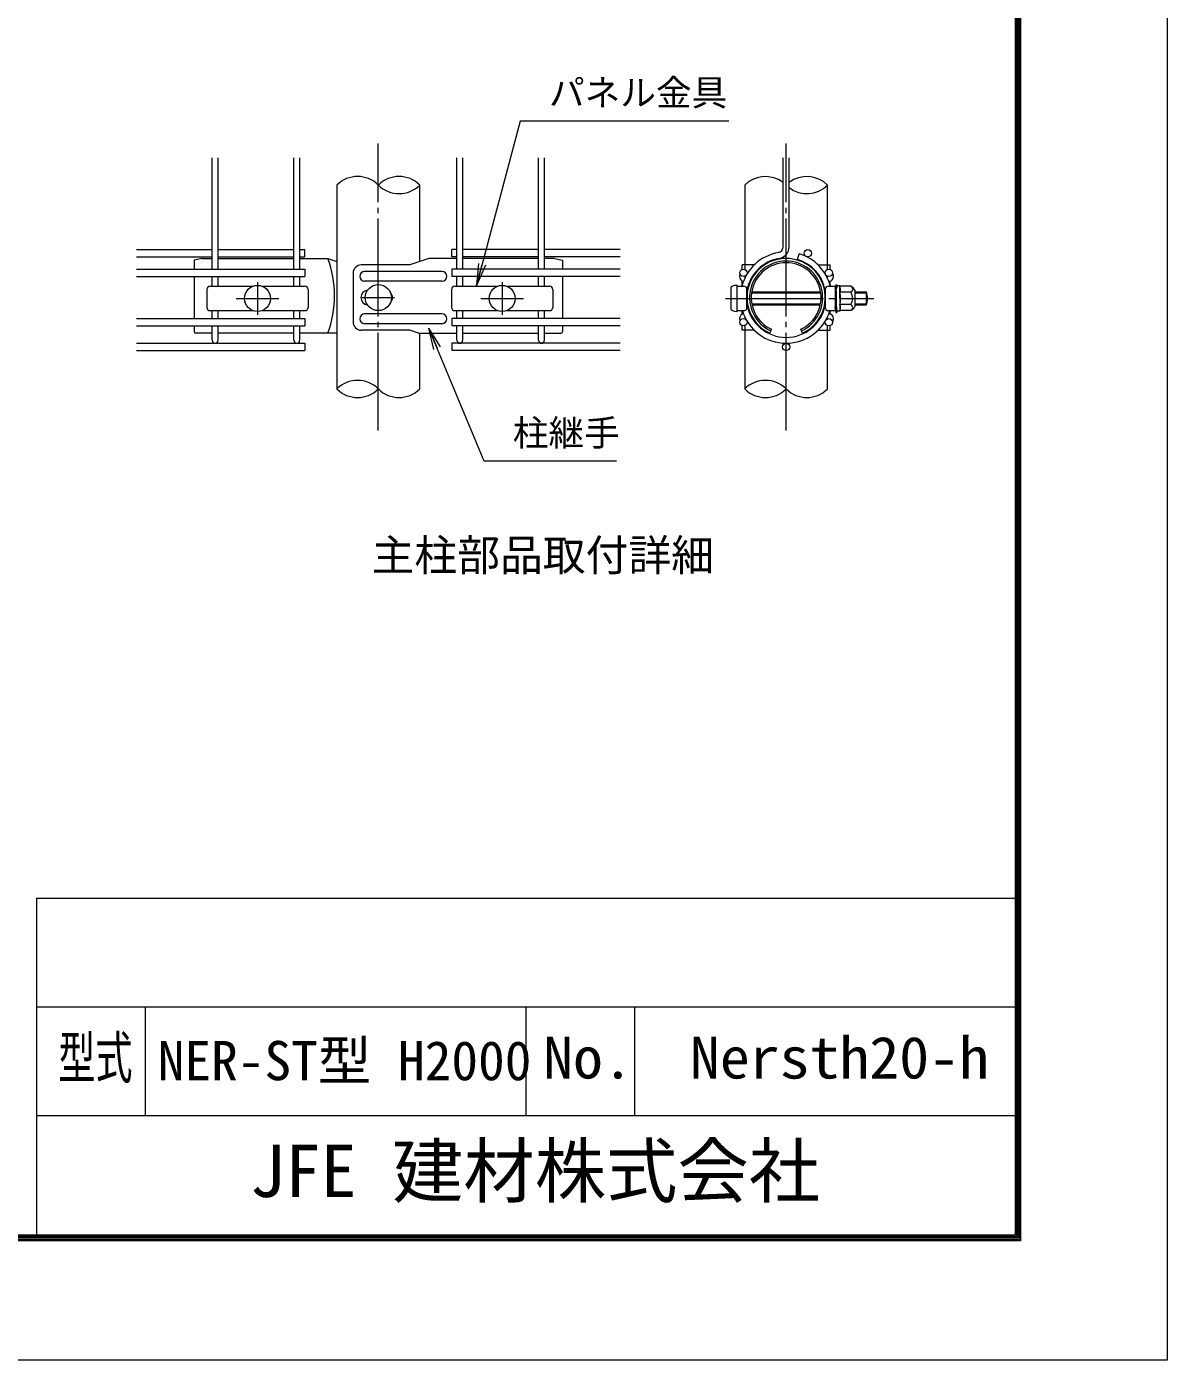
# Model space of a CAD drawing. Units: millimetres, scale not verified. Extents: x -4200 to 4200, y -2970 to 2970.
# Drawn here: x 2102 to 4200, y -2970 to -517 of the extents above; entities that cross this region are included whole.
import ezdxf
from ezdxf.enums import TextEntityAlignment as Align

# ---------------------------------------------------------------- set-up
doc = ezdxf.new("R2010")
doc.units = ezdxf.units.MM
doc.header["$LTSCALE"] = 10
doc.linetypes.add('LONG_CHAIN', pattern=[21, 18, -1, 1, -1])
for name, color, linetype, lineweight in [('0-0_D-TTL-TXT', 7, 'Continuous', 9), ('0-3_D-STR2', 7, 'Continuous', 9), ('0-4_D-STR1', 1, 'Continuous', 9), ('0-5_D-BMK', 2, 'LONG_CHAIN', 9), ('0-6_D-STR-DIM', 7, 'Continuous', 9), ('0-7_0', 7, 'Continuous', 9), ('0-9_D-STR3', 3, 'Continuous', 9), ('0-D_D-STR-TXT', 7, 'Continuous', 9), ('0-E_D-TTL', 7, 'Continuous', 9)]:
    doc.layers.add(name, color=color, linetype=linetype, lineweight=lineweight)
doc.styles.add('ＭＳ ゴシック', font='')
doc.styles.get('ＭＳ ゴシック').set_extended_font_data('MS Gothic')

# ---------------------------------------------------------------- blocks, each defined once
blk = doc.blocks.new('_Open')
at = {"layer": '0-7_0'}
blk.add_line((-10, 1.667), (0, 0), dxfattribs=at)
blk.add_lwpolyline([(-10, -1.667), (0, 0), (-10, 0)], dxfattribs=at)

msp = doc.modelspace()

# ---------------------------------------------------------------- linework, layer by layer
at = {"layer": '0-3_D-STR2'}
for p, q in [((2443.82, -963.16), (2443.82, -758.29)), ((2454.62, -963.16), (2454.62, -758.29)), ((2593.82, -963.16), (2593.82, -758.29)), ((2604.62, -963.16), (2604.62, -758.29)), ((2893.82, -963.16), (2893.82, -758.29)), ((2904.62, -963.16), (2904.62, -758.29)), ((3043.82, -963.16), (3043.82, -758.29)), ((3054.62, -963.16), (3054.62, -758.29)), ((3493.83, -921.88), (3493.83, -758.29)), ((3504.63, -921.88), (3504.63, -758.29)), ((2304.62, -927.05), (2443.82, -927.05)), ((2454.62, -927.05), (2593.82, -927.05)), ((2604.62, -927.05), (2614.22, -927.05)), ((2614.22, -940.55), (2614.22, -927.05)), ((2893.82, -927.05), (2884.22, -927.05)), ((2884.22, -940.55), (2884.22, -927.05)), ((3043.82, -927.05), (2904.62, -927.05)), ((3193.82, -927.05), (3054.62, -927.05)), ((2304.62, -940.55), (2443.82, -940.55)), ((2454.62, -940.55), (2593.82, -940.55)), ((2604.62, -940.55), (2614.22, -940.55)), ((2893.82, -940.55), (2884.22, -940.55)), ((3043.82, -940.55), (2904.62, -940.55)), ((3193.82, -940.55), (3054.62, -940.55)), ((3520.15, -945.14), (3523.23, -934.79)), ((2304.62, -963.16), (2614.22, -963.16)), ((2304.62, -976.66), (2614.22, -976.66)), ((2443.82, -994.31), (2443.82, -976.66)), ((2454.62, -994.31), (2454.62, -976.66)), ((2593.82, -994.31), (2593.82, -976.66)), ((2604.62, -994.31), (2604.62, -976.66)), ((2614.22, -963.16), (2614.22, -976.66)), ((2884.22, -963.16), (2884.22, -976.66)), ((3193.82, -963.16), (2884.22, -963.16)), ((3193.82, -976.66), (2884.22, -976.66)), ((2893.82, -994.31), (2893.82, -976.66)), ((2904.62, -994.31), (2904.62, -976.66)), ((3043.82, -994.31), (3043.82, -976.66)), ((3054.62, -994.31), (3054.62, -976.66)), ((2304.62, -1053.91), (2614.22, -1053.91)), ((2443.82, -1053.91), (2443.82, -1039.31)), ((2454.62, -1053.91), (2454.62, -1039.31)), ((2593.82, -1053.91), (2593.82, -1039.31)), ((2604.62, -1053.91), (2604.62, -1039.31)), ((2614.22, -1053.91), (2614.22, -1067.41)), ((3193.82, -1053.91), (2884.22, -1053.91)), ((2884.22, -1053.91), (2884.22, -1067.41)), ((2893.82, -1053.91), (2893.82, -1039.31)), ((2904.62, -1053.91), (2904.62, -1039.31)), ((3043.82, -1053.91), (3043.82, -1039.31)), ((3054.62, -1053.91), (3054.62, -1039.31)), ((2304.62, -1067.41), (2614.22, -1067.41)), ((2443.82, -1093.89), (2443.82, -1067.41)), ((2454.62, -1093.89), (2454.62, -1067.41)), ((2593.82, -1093.89), (2593.82, -1067.41)), ((2604.62, -1093.89), (2604.62, -1067.41)), ((3193.82, -1067.41), (2884.22, -1067.41)), ((2893.82, -1093.89), (2893.82, -1067.41)), ((2904.62, -1093.89), (2904.62, -1067.41)), ((3043.82, -1093.89), (3043.82, -1067.41)), ((3054.62, -1093.89), (3054.62, -1067.41)), ((2304.62, -1099.29), (2614.22, -1099.29)), ((2614.22, -1099.29), (2614.22, -1112.79)), ((3193.82, -1099.29), (2884.22, -1099.29)), ((2884.22, -1099.29), (2884.22, -1112.79)), ((2304.62, -1112.79), (2614.22, -1112.79)), ((3193.82, -1112.79), (2884.22, -1112.79))]:
    msp.add_line(p, q, dxfattribs=at)
for centre in [(3539.18, -933.8), (3420.64, -969.91), (3577.82, -969.91), (3420.64, -1060.66), (3577.82, -1060.66), (3499.23, -1106.04)]:
    msp.add_circle(centre, 6.75, dxfattribs=at)
for centre, radius, start, end in [((3483.03, -921.88), 10.8, 279.83934, 0), ((3483.03, -921.88), 21.6, 279.83934, 0), ((3499.23, -1015.29), 84, 99.83934, 165.5409), ((3499.23, -1015.29), 73.2, 99.83934, 169.61114), ((3499.23, -1015.29), 73.2, 10.38886, 73.39579), ((3499.23, -1015.29), 84, 14.4591, 73.39579), ((3499.23, -1015.29), 73.2, 190.38886, 349.61114), ((3499.23, -1015.29), 84, 196.62015, 343.37985), ((2449.22, -1093.89), 5.4, 180, 0), ((2599.22, -1093.89), 5.4, 180, 0), ((2899.22, -1093.89), 5.4, 180, 0), ((3049.22, -1093.89), 5.4, 180, 0)]:
    msp.add_arc(centre, radius, start, end, dxfattribs=at)
at = {"layer": '0-4_D-STR1'}
for p, q in [((2673.02, -808.29), (2673.02, -1183.29)), ((2825.42, -949.01), (2825.42, -808.29)), ((3423.03, -808.29), (3423.03, -963.6)), ((3575.43, -963.6), (3575.43, -808.29)), ((3423.03, -976.22), (3423.03, -979.94)), ((3575.43, -979.94), (3575.43, -976.22)), ((3423.03, -1050.64), (3423.03, -1054.35)), ((3575.43, -1054.35), (3575.43, -1050.64)), ((3423.03, -1066.97), (3423.03, -1183.29)), ((3575.43, -1183.29), (3575.43, -1066.97)), ((2825.42, -1183.29), (2825.42, -1080.74))]:
    msp.add_line(p, q, dxfattribs=at)
at = {"layer": '0-5_D-BMK'}
for p, q in [((2749.22, -1259.97), (2749.22, -731.6)), ((3499.23, -1259.97), (3499.23, -731.6)), ((2526.97, -986.81), (2526.97, -1046.81)), ((2976.97, -986.81), (2976.97, -1046.81)), ((2487.97, -1016.81), (2565.97, -1016.81)), ((2719.22, -1015.29), (2779.22, -1015.29)), ((2937.97, -1016.81), (3015.97, -1016.81)), ((3387.91, -1016.81), (3660.53, -1016.81))]:
    msp.add_line(p, q, dxfattribs=at)
at = {"layer": '0-6_D-STR-DIM'}
for centre, start, end in [((2711.12, -846.63), 45.18146, 134.81854), ((2787.32, -846.63), 45.18146, 134.81854), ((2787.32, -769.94), 225.18146, 314.81854), ((3461.13, -846.63), 52.7739, 134.81854), ((3537.33, -846.63), 45.18146, 127.2261), ((3537.33, -769.94), 232.7739, 314.81854), ((2711.12, -1221.63), 45.18146, 134.81854), ((3461.13, -1221.63), 45.18146, 134.81854), ((2711.12, -1144.94), 225.18146, 314.81854), ((2787.32, -1144.94), 225.18146, 314.81854), ((3461.13, -1144.94), 225.18146, 314.81854), ((3537.33, -1144.94), 225.18146, 314.81854)]:
    msp.add_arc(centre, 54.05, start, end, dxfattribs=at)
at = {"layer": '0-9_D-STR3'}
for p, q in [((2425.22, -943.29), (2410.22, -946.29)), ((2410.22, -946.29), (2410.22, -963.16)), ((2425.22, -943.29), (2443.82, -943.29)), ((2454.62, -943.29), (2593.82, -943.29)), ((2604.62, -943.29), (2656.49, -943.29)), ((2656.49, -943.29), (2673.02, -949.01)), ((2807.29, -955.29), (2717.77, -955.29)), ((2841.96, -943.29), (2807.29, -955.29)), ((2893.82, -943.29), (2841.96, -943.29)), ((3043.82, -943.29), (2904.62, -943.29)), ((3073.22, -943.29), (3054.62, -943.29)), ((3073.22, -943.29), (3088.22, -946.29)), ((3088.22, -946.29), (3088.22, -963.16)), ((3440.44, -955.29), (3418.23, -955.29)), ((3418.23, -963.61), (3418.23, -955.29)), ((3457.3, -955.29), (3459.43, -955.29)), ((3539.03, -955.29), (3541.16, -955.29)), ((3558.02, -955.29), (3580.23, -955.29)), ((3580.23, -963.61), (3580.23, -955.29)), ((2410.22, -976.66), (2410.22, -1053.91)), ((2702.77, -970.29), (2702.77, -1060.29)), ((2866.22, -967.29), (2723.99, -967.29)), ((3088.22, -976.66), (3088.22, -1053.91)), ((2433.97, -1000.31), (2433.97, -1033.31)), ((2439.97, -994.31), (2518.62, -994.31)), ((2535.33, -994.31), (2613.97, -994.31)), ((2619.97, -1000.31), (2619.97, -1033.31)), ((2866.22, -985.29), (2723.99, -985.29)), ((2883.97, -1000.31), (2883.97, -1033.31)), ((2889.97, -994.31), (2968.62, -994.31)), ((2985.33, -994.31), (3063.97, -994.31)), ((3069.97, -1000.31), (3069.97, -1033.31)), ((3397.23, -997.25), (3397.23, -1036.38)), ((3409.23, -1040.81), (3409.23, -992.81)), ((3409.23, -994.31), (3421.23, -994.31)), ((3418.23, -993.04), (3418.23, -985.29)), ((3427.23, -1033.31), (3427.23, -1000.31)), ((3427.23, -1004.81), (3427.99, -1004.81)), ((3435.89, -1004.81), (3562.57, -1004.81)), ((3570.46, -1004.81), (3571.23, -1004.81)), ((3571.23, -1000.31), (3571.23, -1033.31)), ((3577.23, -994.31), (3589.23, -994.31)), ((3580.23, -993.04), (3580.23, -985.29)), ((3580.23, -991.29), (3580.23, -993.04)), ((3589.23, -994.31), (3589.23, -1039.31)), ((3590.77, -995.97), (3589.23, -1001.27)), ((3589.23, -1001.27), (3589.23, -1032.35)), ((3590.73, -1004.66), (3591.33, -1004.66)), ((3590.77, -991.65), (3590.77, -995.97)), ((3590.77, -991.65), (3592.27, -991.65)), ((3591.33, -1003.33), (3592.49, -993.85)), ((3591.33, -1003.33), (3591.33, -1030.33)), ((3591.33, -1004.66), (3591.33, -1028.96)), ((3592.27, -991.65), (3592.27, -995.97)), ((3597.8, -993.58), (3592.79, -993.58)), ((3597.92, -1016.83), (3597.92, -993.66)), ((3618.31, -1005.55), (3597.92, -1005.55)), ((3598.22, -994.32), (3598.09, -993.81)), ((3618.31, -994.3), (3598.22, -994.3)), ((3625.83, -1001.81), (3625.83, -1031.81)), ((3625.83, -1004.81), (3646.23, -1004.81)), ((3646.23, -1004.81), (3646.23, -1028.81)), ((3427.23, -1006.84), (3427.72, -1006.84)), ((3427.23, -1026.78), (3428.15, -1026.78)), ((3427.23, -1028.81), (3428.51, -1028.81)), ((3435.59, -1006.84), (3562.87, -1006.84)), ((3436.07, -1026.78), (3562.39, -1026.78)), ((3436.47, -1028.81), (3561.99, -1028.81)), ((3569.95, -1028.81), (3571.23, -1028.81)), ((3570.3, -1026.78), (3571.23, -1026.78)), ((3570.73, -1006.84), (3571.23, -1006.84)), ((3590.73, -1028.96), (3591.33, -1028.96)), ((3597.92, -1016.83), (3597.92, -1040.01)), ((3618.31, -1028.07), (3597.92, -1028.07)), ((3625.83, -1006.84), (3646.23, -1006.84)), ((3625.83, -1026.78), (3646.23, -1026.78)), ((3625.83, -1028.81), (3646.23, -1028.81)), ((2439.97, -1039.31), (2518.62, -1039.31)), ((2535.33, -1039.31), (2613.97, -1039.31)), ((2866.22, -1045.29), (2723.99, -1045.29)), ((2889.97, -1039.31), (2968.62, -1039.31)), ((2985.33, -1039.31), (3063.97, -1039.31)), ((3409.23, -1039.31), (3421.23, -1039.31)), ((3418.23, -1045.29), (3418.23, -1039.31)), ((3577.23, -1039.31), (3589.23, -1039.31)), ((3580.23, -1045.29), (3580.23, -1039.31)), ((3590.77, -1038.33), (3589.23, -1032.35)), ((3590.73, -1032.35), (3592.27, -1038.33)), ((3591.33, -1030.33), (3592.49, -1039.82)), ((3592.27, -1038.33), (3592.27, -1042.65)), ((3597.73, -1040.08), (3592.79, -1040.08)), ((3618.31, -1039.33), (3598.22, -1039.33)), ((2410.22, -1067.41), (2410.22, -1077.74)), ((2807.29, -1075.29), (2717.77, -1075.29)), ((2866.22, -1063.29), (2723.99, -1063.29)), ((2823.05, -1080.74), (2807.29, -1075.29)), ((3088.22, -1067.41), (3088.22, -1077.74)), ((3418.23, -1075.29), (3418.23, -1066.97)), ((3440.44, -1075.29), (3418.23, -1075.29)), ((3459.43, -1075.29), (3457.3, -1075.29)), ((3469.23, -1080.74), (3472.48, -1073.65)), ((3529.23, -1080.74), (3525.98, -1073.65)), ((3539.03, -1075.29), (3541.16, -1075.29)), ((3558.02, -1075.29), (3580.23, -1075.29)), ((3580.23, -1075.29), (3580.23, -1066.97)), ((2443.82, -1080.74), (2413.22, -1080.74)), ((2593.82, -1080.74), (2454.62, -1080.74)), ((2673.02, -1080.74), (2604.62, -1080.74)), ((2823.05, -1080.74), (2893.82, -1080.74)), ((2904.62, -1080.74), (3043.82, -1080.74)), ((3054.62, -1080.74), (3085.22, -1080.74))]:
    msp.add_line(p, q, dxfattribs=at)
for points in [[(3592.27, -995.97), (3590.73, -1001.27), (3590.73, -1032.35)], [(3590.77, -1038.33), (3590.77, -1042.65), (3592.27, -1042.65)]]:
    msp.add_lwpolyline(points, dxfattribs=at)
for centre in [(2526.97, -1016.81), (2749.22, -1015.29), (2976.97, -1016.81)]:
    msp.add_circle(centre, 24, dxfattribs=at)
for centre, radius, start, end in [((2469.84, -1012.01), 198.9, 339.78603, 20.21397), ((2717.77, -970.29), 15, 90, 180), ((3499.23, -1015.29), 72, 294.62432, 245.37568), ((3499.23, -1015.29), 67.2, 294.62432, 245.37568), ((3499.23, -1015.29), 64.2, 294.62432, 245.37568), ((2723.99, -976.29), 9, 90, 270), ((2866.22, -976.29), 9, 270, 90), ((3424.98, -976.29), 11.25, 160.20621, 233.1301), ((3581.77, -976.29), 9.13, 168.40415, 170.0359), ((3576.48, -976.29), 9.75, 292.61986, 34.47794), ((2439.97, -1000.31), 6, 90, 180), ((2613.97, -1000.31), 6, 0, 90), ((2730.52, -1015.29), 13.5, 94.99037, 265.00963), ((2761.79, -1015.29), 13.5, 314.07965, 45.92035), ((2889.97, -1000.31), 6, 90, 180), ((3063.97, -1000.31), 6, 0, 90), ((3416.69, -976.29), 9.13, 279.7159, 299.45512), ((3421.23, -1000.31), 6, 0, 90), ((3577.23, -1000.31), 6, 90, 180), ((3581.77, -976.29), 9.13, 240.54488, 260.2841), ((3589.61, -1004.62), 1.71, 358.43845, 49.48837), ((3592.79, -993.88), 0.3, 90, 173), ((3597.8, -993.88), 0.3, 15, 90), ((3583.28, -999.95), 15.97, 339.37322, 22.7756), ((3535.66, -1016.83), 63.57, 0, 10.20031), ((3615.26, -999.92), 6.4, 298.45309, 61.54691), ((3601.04, -1016.81), 20.62, 0, 33.09348), ((3605.5, -1014.58), 24, 32.13463, 57.68315), ((3623.73, -1016.81), 25.5, 331.92751, 28.07249), ((3589.61, -1029.01), 1.71, 310.51348, 1.56339), ((3583.28, -1033.72), 15.97, 337.2244, 20.62678), ((3535.66, -1016.83), 63.57, 349.79969, 0), ((3601.04, -1016.81), 20.62, 326.90652, 0), ((3615.26, -1033.7), 6.4, 298.45309, 61.54691), ((2439.97, -1033.31), 6, 180, 270), ((2613.97, -1033.31), 6, 270, 0), ((2723.99, -1054.29), 9, 90, 270), ((2866.22, -1054.29), 9, 270, 90), ((2889.97, -1033.31), 6, 180, 270), ((3063.97, -1033.31), 6, 270, 0), ((3424.98, -1054.29), 11.25, 126.8699, 199.79379), ((3416.69, -1054.29), 9.13, 60.54488, 80.2841), ((3421.23, -1033.31), 6, 270, 0), ((3577.23, -1033.31), 6, 180, 270), ((3581.77, -1054.29), 9.13, 99.7159, 119.45512), ((3576.48, -1054.29), 9.75, 325.52206, 67.38014), ((3592.79, -1039.78), 0.3, 187, 270), ((3597.73, -1039.78), 0.3, 270, 337.2244), ((3605.5, -1019.05), 24, 302.31685, 327.86537), ((2413.22, -1077.74), 3, 180, 270), ((2717.77, -1060.29), 15, 180, 270), ((3085.22, -1077.74), 3, 270, 0), ((3416.69, -1054.29), 9.13, 348.40415, 350.0359), ((3581.77, -1054.29), 9.13, 189.9641, 191.59585)]:
    msp.add_arc(centre, radius, start, end, dxfattribs=at)
for centre, start_param, end_param in [((3411.63, -997.25), 1.7382444, 3.1415927), ((3411.63, -1036.38), 3.1415927, 4.5449409)]:
    msp.add_ellipse(centre, major_axis=(14.4, 0), ratio=0.3125, start_param=start_param, end_param=end_param, dxfattribs=at)
at = {"layer": '0-D_D-STR-TXT'}
for points in [[(3393.93, -690.66), (3010.08, -690.66), (2930.2, -990.88)], [(3187.18, -1316.4), (2943.62, -1316.4), (2842.9, -1073.19)]]:
    msp.add_lwpolyline(points, dxfattribs=at)
at = {"layer": '0-E_D-TTL'}
for p, q in [((2120.32, -2119.77), (2120.32, -2739.77)), ((2120.32, -2119.77), (3920.32, -2119.77)), ((2120.32, -2319.77), (3920.32, -2319.77)), ((2320.32, -2319.77), (2320.32, -2519.77)), ((3020.32, -2319.77), (3020.32, -2519.77)), ((3220.32, -2319.77), (3220.32, -2519.77)), ((2120.32, -2519.77), (3920.32, -2519.77))]:
    msp.add_line(p, q, dxfattribs=at)
at = {"layer": '0-E_D-TTL', "color": 2}
msp.add_lwpolyline([(-4199.68, 2970.23), (4200.32, 2970.23), (4200.32, -2969.77), (-4199.68, -2969.77)], close=True, dxfattribs=at)
at = {"layer": '0-E_D-TTL'}
for points in [[(-3929.68, 2750.23), (3930.32, 2750.23), (3930.32, -2749.77), (-3929.68, -2749.77)], [(-3927.18, 2747.73), (3927.82, 2747.73), (3927.82, -2747.27), (-3927.18, -2747.27)], [(-3924.68, 2745.23), (3925.32, 2745.23), (3925.32, -2744.77), (-3924.68, -2744.77)], [(-3922.18, 2742.73), (3922.82, 2742.73), (3922.82, -2742.27), (-3922.18, -2742.27)], [(-3919.68, 2740.23), (3920.32, 2740.23), (3920.32, -2739.77), (-3919.68, -2739.77)]]:
    msp.add_lwpolyline(points, close=True, dxfattribs=at)

# ---------------------------------------------------------------- block references
at = {"layer": '0-D_D-STR-TXT', "xscale": 4, "yscale": 4}
for p, rotation in [((2929.68, -992.81), 255.09951), ((2842.13, -1071.34), 112.49567)]:
    msp.add_blockref('_Open', p, dxfattribs=dict(at, rotation=rotation))

# ---------------------------------------------------------------- texts
at = {"layer": '0-0_D-TTL-TXT', "style": 'ＭＳ ゴシック'}
for s, height, p in [('主柱部品取付詳細', 57.7, (2736.82, -1535.13)), ('NER-ST型 H2000', 72.14, (2343.49, -2476.26)), ('JFE 建材株式会社', 96.19, (2512.7, -2698.28))]:
    msp.add_text(s, height=height, dxfattribs=at).set_placement(p, align=Align.BOTTOM_LEFT)
for s, height, width, p in [('型式', 76.97, 0.65, (2160.59, -2474.58)), ('No.', 76.98, 1.05, (3052.32, -2474.58)), ('Nersth20-h', 76.98, 1.05, (3322.32, -2474.58))]:
    msp.add_text(s, height=height, dxfattribs=dict(at, width=width)).set_placement(p, align=Align.BOTTOM_LEFT)
at = {"layer": '0-D_D-STR-TXT', "style": 'ＭＳ ゴシック'}
for s, p in [('パネル金具', (3063.04, -676.8)), ('柱継手', (2996.57, -1302.55))]:
    msp.add_text(s, height=48.09, dxfattribs=at).set_placement(p, align=Align.BOTTOM_LEFT)

doc.saveas('drawing.dxf')
